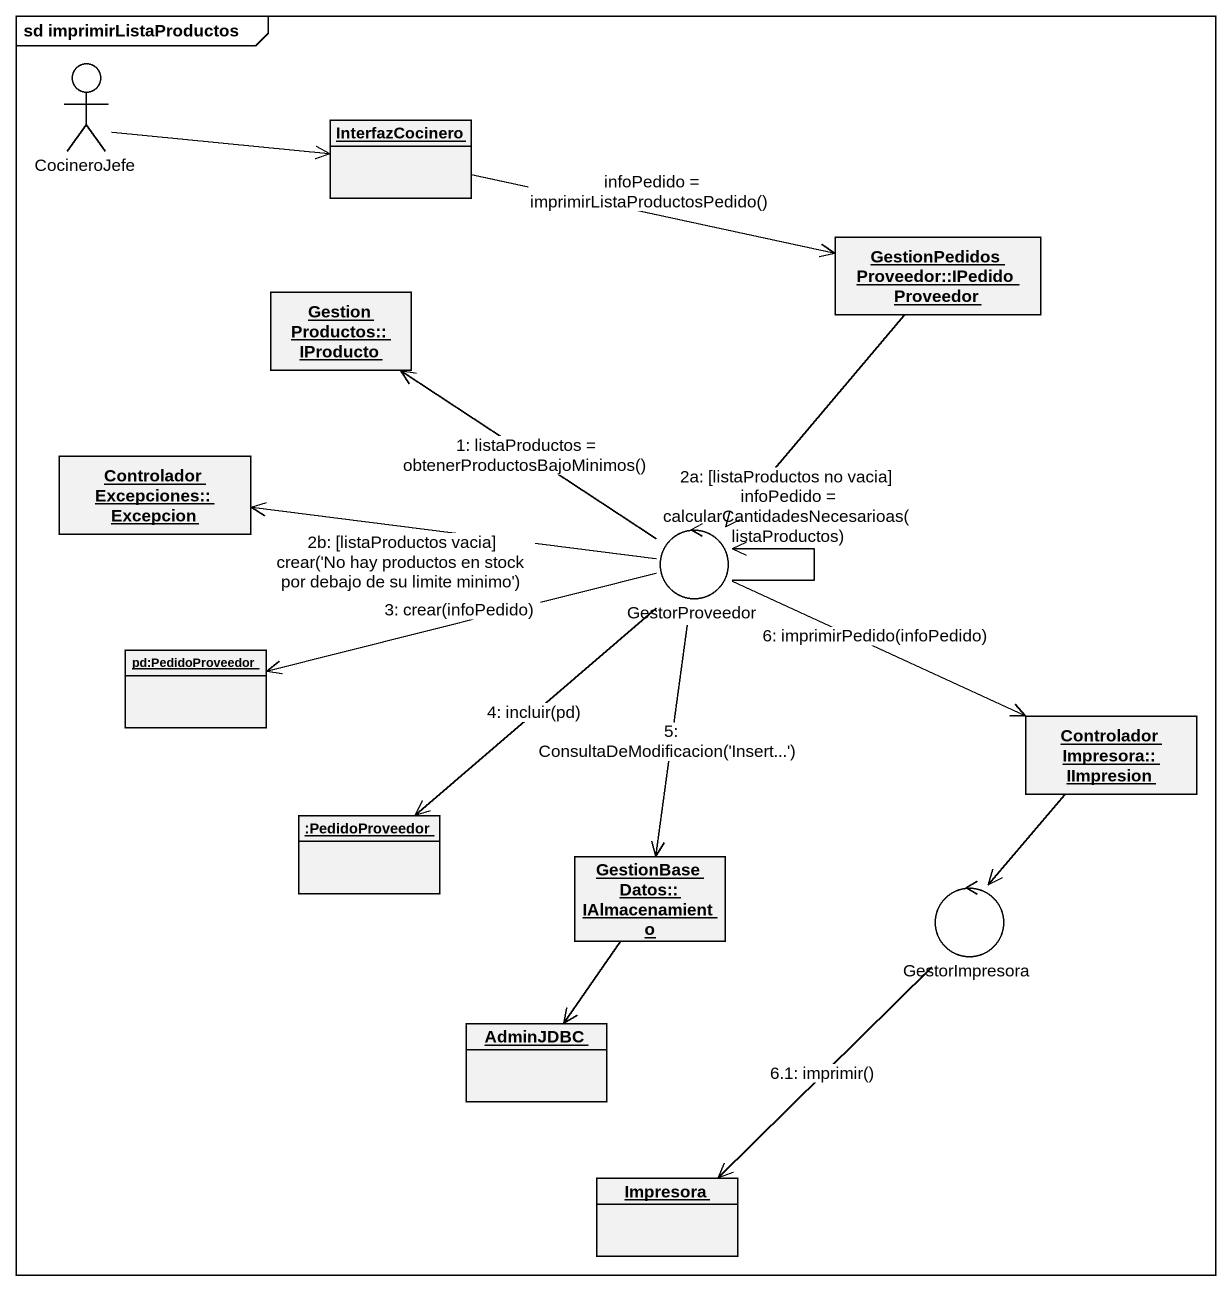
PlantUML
@startuml
mainframe sd imprimirListaProductos
allowmixing
hide circle
hide empty members
actor CocineroJefe
object InterfazCocinero
object "GestionPedidosProveedor::IPedidoProveedor" as GestionPedidosProveedor
object "GestionProductos::IProducto" as GestionProductos_IProducto
object "ControladorExcepciones::Excepcion" as ControladorExcepciones
control GestorProveedor
object "pd:PedidoProveedor" as pd_PedidoProveedor
object "ControladorImpresora::IImpresion" as ControladorImpresora
object ":PedidoProveedor" as PedidoProveedor
object "GestionBaseDatos::IAlmacenamiento" as GestionBaseDatos
control GestorImpresora
object AdminJDBC
object Impresora
CocineroJefe -right-> InterfazCocinero
InterfazCocinero -right-> GestionPedidosProveedor : infoPedido = imprimirListaProductosPedido()
GestionPedidosProveedor --> GestorProveedor
GestorProveedor -up-> GestionProductos_IProducto : 1: listaProductos = obtenerProductosBajoMinimos()
GestorProveedor -left-> ControladorExcepciones : 2b: [listaProductos vacia] crear('No hay productos en stock por debajo de su limite minimo')
GestorProveedor --> GestorProveedor : 2a: [listaProductos no vacia] infoPedido = calcularCantidadesNecesarioas(listaProductos)
GestorProveedor -left-> pd_PedidoProveedor : 3: crear(infoPedido)
GestorProveedor -right-> ControladorImpresora : 6: imprimirPedido(infoPedido)
GestorProveedor --> PedidoProveedor : 4: incluir(pd)
GestorProveedor --> GestionBaseDatos : 5: ConsultaDeModificacion('Insert...')
ControladorImpresora --> GestorImpresora
GestionBaseDatos --> AdminJDBC
GestorImpresora --> Impresora : 6.1: imprimir()
@enduml
